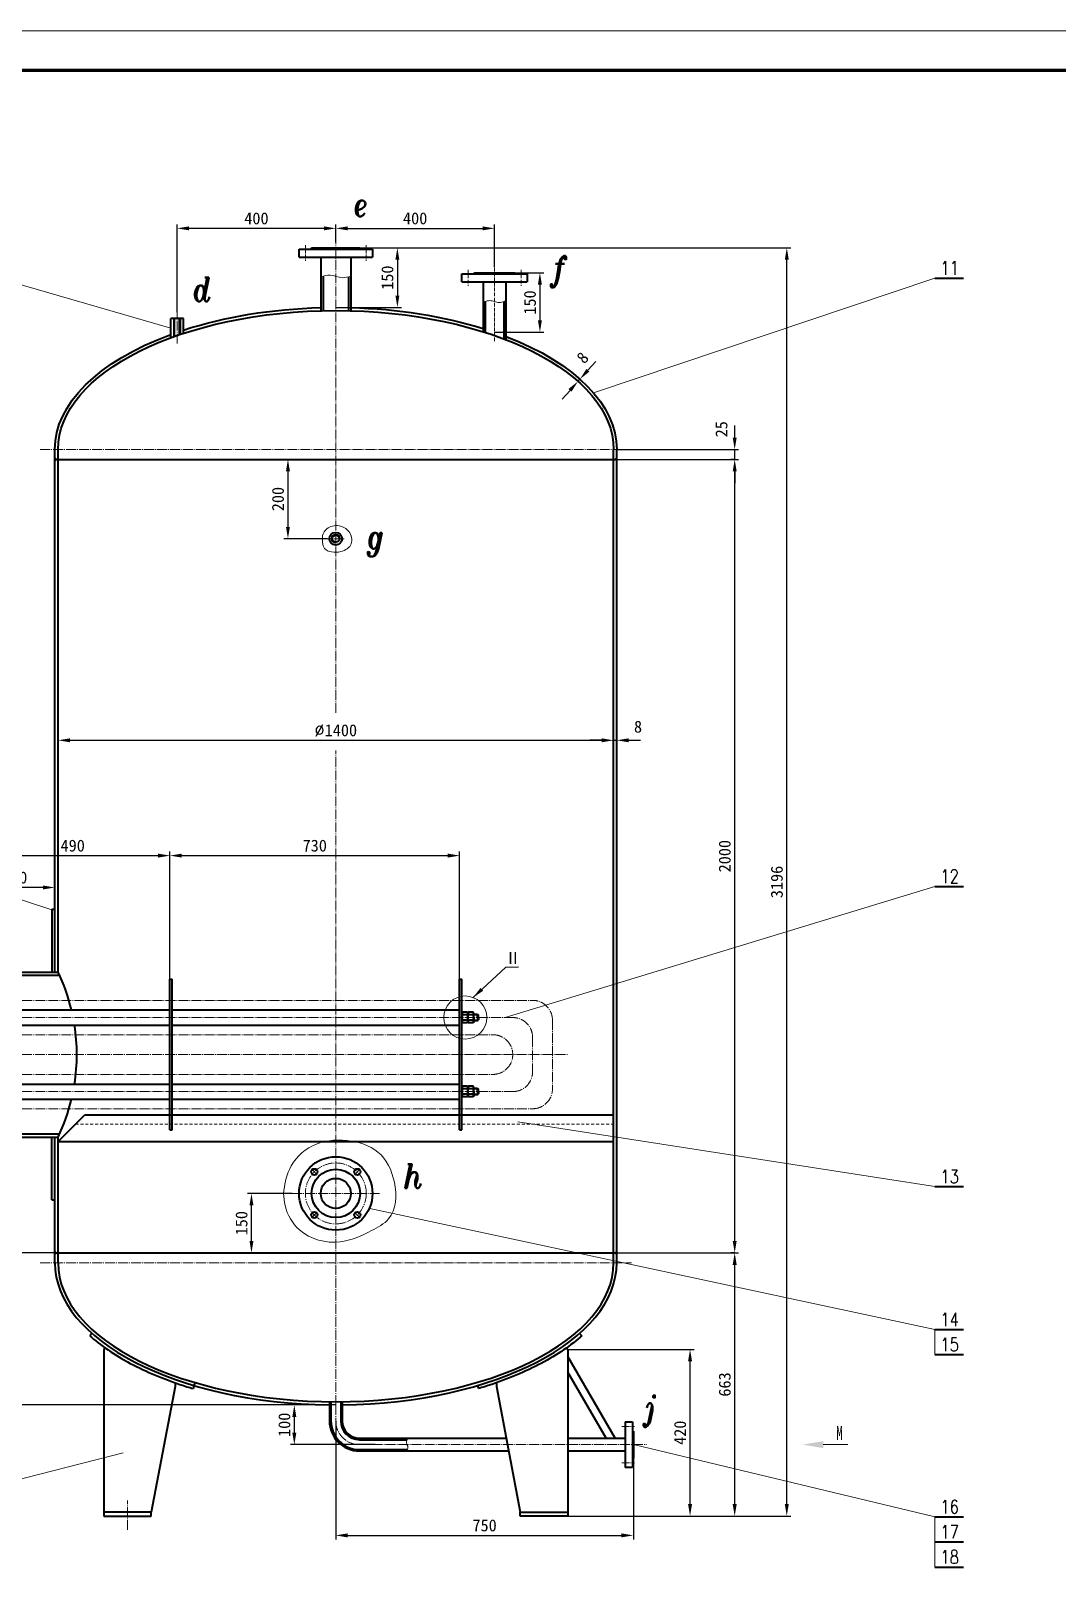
# Model space of a CAD drawing. Extents: x 0 to 19525, y -1551 to 5940.
# Drawn here: x 12636 to 15222, y 2058 to 5940 of the extents above; entities that cross this region are included whole.
import ezdxf
from ezdxf.enums import TextEntityAlignment as Align

# ---------------------------------------------------------------- set-up
doc = ezdxf.new("R2010")
doc.units = 0
doc.header["$LTSCALE"] = 10
doc.header["$PDMODE"] = 1
for name, pattern in [('XX-L', [1.25, 0.75, -0.5]), ('ZXX-L', [3.28, 2.5, -0.3, 0.18, -0.3]), ('ZXX-S', [1.27, 0.75, -0.2, 0.12, -0.2])]:
    doc.linetypes.add(name, pattern=pattern)
doc.layers.get('Defpoints').update_dxf_attribs({"linetype": 'CONTINUOUS'})
for name, color, linetype, lineweight in [('A 粗实线', 1, 'CONTINUOUS', 40), ('B 细实线', 7, 'CONTINUOUS', 18), ('C 文 字', 2, 'CONTINUOUS', 20), ('D 短中心线', 3, 'ZXX-S', 18), ('E 长中心线', 3, 'ZXX-L', 18), ('G 长虚线', 6, 'XX-L', 20), ('J 标注尺寸', 2, 'CONTINUOUS', 18)]:
    doc.layers.add(name, color=color, linetype=linetype, lineweight=lineweight)
doc.styles.add('ITALICT', font='ITALICT.shx', dxfattribs={"width": 0.7})
doc.styles.add('ROMANC', font='romanc', dxfattribs={"width": 0.7, "height": 6})
doc.styles.get("Standard").update_dxf_attribs({"font": 'SIMFANG.TTF'})
doc.styles.add('标题中文', font='SIMFANG.TTF', dxfattribs={"width": 0.7})
doc.dimstyles.new('通用标注4.0', dxfattribs={"dimscale": 10, "dimtxt": 3, "dimasz": 3, "dimexe": 1, "dimexo": 0, "dimgap": 1, "dimtad": 1, "dimdec": 0, "dimzin": 0, "dimdsep": 46, "dimtxsty": 'Standard', "dimcen": 0, "dimadec": 0, "dimazin": 0, "dimtfac": 0.375, "dimtdec": 0, "dimtmove": 2, "dimatfit": 3, "dimfxl": 0, "dimtzin": 0, "dimarcsym": 0})

# ---------------------------------------------------------------- blocks, each defined once
blk = doc.blocks.new('*D32')
at = {"layer": 'C 文 字', "color": 0, "lineweight": -2}
for p, q in [((12704.4, 4144.9), (12704.4, 4161.9)), ((14104.4, 4144.9), (14104.4, 4161.9)), ((12734.4, 4151.9), (14074.4, 4151.9))]:
    blk.add_line(p, q, dxfattribs=at)
at = {"layer": 'C 文 字', "color": 0}
for points in [[(12734.4, 4156.9), (12734.4, 4146.9), (12704.4, 4151.9)], [(14074.4, 4156.9), (14074.4, 4146.9), (14104.4, 4151.9)]]:
    blk.add_solid(points, dxfattribs=at)
at = {"layer": 'Defpoints', "color": 0}
for p in [(12704.4, 4144.9), (14104.4, 4151.9), (14104.4, 4144.9)]:
    blk.add_point(p, dxfattribs=at)
at = {"layer": 'C 文 字', "color": 0, "insert": (13404.4, 4176.9), "char_height": 30, "attachment_point": 5}
blk.add_mtext('{\\Ftxt.shx;%%c}1400', dxfattribs=at)
blk = doc.blocks.new('*D33')
at = {"layer": 'C 文 字', "color": 0, "lineweight": -2}
for p, q in [((14104.4, 4151.9), (14104.4, 4161.9)), ((14112.4, 4151.9), (14112.4, 4161.9)), ((14074.4, 4151.9), (14044.4, 4151.9)), ((14104.4, 4151.9), (14112.4, 4151.9)), ((14142.4, 4151.9), (14172.4, 4151.9))]:
    blk.add_line(p, q, dxfattribs=at)
at = {"layer": 'C 文 字', "color": 0}
for points in [[(14074.4, 4156.9), (14074.4, 4146.9), (14104.4, 4151.9)], [(14142.4, 4156.9), (14142.4, 4146.9), (14112.4, 4151.9)]]:
    blk.add_solid(points, dxfattribs=at)
at = {"layer": 'Defpoints', "color": 0}
for p in [(14104.4, 4151.9), (14112.4, 4151.9), (14112.4, 4151.9)]:
    blk.add_point(p, dxfattribs=at)
at = {"layer": 'C 文 字', "color": 0, "insert": (14166.1, 4186), "char_height": 30, "attachment_point": 5}
blk.add_mtext('8', dxfattribs=at)
blk = doc.blocks.new('*D34')
at = {"layer": 'C 文 字', "color": 0, "lineweight": -2}
for p, q in [((13465.4, 5392.9), (13569.6, 5392.9)), ((13559.6, 5362.9), (13559.6, 5272.9)), ((13404.4, 5242.9), (13569.6, 5242.9))]:
    blk.add_line(p, q, dxfattribs=at)
at = {"layer": 'C 文 字', "color": 0}
for points in [[(13554.6, 5362.9), (13564.6, 5362.9), (13559.6, 5392.9)], [(13554.6, 5272.9), (13564.6, 5272.9), (13559.6, 5242.9)]]:
    blk.add_solid(points, dxfattribs=at)
at = {"layer": 'Defpoints', "color": 0}
for p in [(13465.4, 5392.9), (13404.4, 5242.9), (13559.6, 5242.9)]:
    blk.add_point(p, dxfattribs=at)
at = {"layer": 'C 文 字', "color": 0, "insert": (13534.6, 5317.9), "char_height": 30, "attachment_point": 5, "rotation": 90}
blk.add_mtext('150', dxfattribs=at)
blk = doc.blocks.new('*D35')
at = {"layer": 'C 文 字', "color": 0, "lineweight": -2}
for p, q in [((13855.4, 5330.3), (13928.8, 5330.3)), ((13918.8, 5300.3), (13918.8, 5210.3)), ((13804.4, 5180.3), (13928.8, 5180.3))]:
    blk.add_line(p, q, dxfattribs=at)
at = {"layer": 'C 文 字', "color": 0}
for points in [[(13913.8, 5300.3), (13923.8, 5300.3), (13918.8, 5330.3)], [(13913.8, 5210.3), (13923.8, 5210.3), (13918.8, 5180.3)]]:
    blk.add_solid(points, dxfattribs=at)
at = {"layer": 'Defpoints', "color": 0}
for p in [(13855.4, 5330.3), (13804.4, 5180.3), (13918.8, 5180.3)]:
    blk.add_point(p, dxfattribs=at)
at = {"layer": 'C 文 字', "color": 0, "insert": (13893.8, 5255.3), "char_height": 30, "attachment_point": 5, "rotation": 90}
blk.add_mtext('150', dxfattribs=at)
blk = doc.blocks.new('*D36')
at = {"layer": 'C 文 字', "color": 0, "lineweight": -2}
for p, q in [((14039.6, 5084.5), (14059.5, 5106.9)), ((14014.7, 5056.4), (14007.2, 5063)), ((14019.7, 5062), (14012.2, 5068.7)), ((14014.7, 5056.4), (14019.7, 5062)), ((13994.8, 5033.9), (13974.8, 5011.5))]:
    blk.add_line(p, q, dxfattribs=at)
at = {"layer": 'C 文 字', "color": 0}
for points in [[(14035.9, 5087.8), (14043.4, 5081.1), (14019.7, 5062)], [(13991, 5037.3), (13998.5, 5030.6), (14014.7, 5056.4)]]:
    blk.add_solid(points, dxfattribs=at)
at = {"layer": 'Defpoints', "color": 0}
for p in [(14014.7, 5056.4), (14019.7, 5062), (14019.7, 5062)]:
    blk.add_point(p, dxfattribs=at)
at = {"layer": 'C 文 字', "color": 0, "insert": (14026.4, 5116.1), "char_height": 30, "attachment_point": 5, "rotation": 48.386}
blk.add_mtext('8', dxfattribs=at)
blk = doc.blocks.new('*D37')
at = {"layer": 'C 文 字', "color": 0, "lineweight": -2}
for p, q in [((13297.3, 4859.9), (13273.8, 4859.9)), ((13283.8, 4829.9), (13283.8, 4689.9)), ((13383.2, 4659.9), (13273.8, 4659.9))]:
    blk.add_line(p, q, dxfattribs=at)
at = {"layer": 'C 文 字', "color": 0}
for points in [[(13278.8, 4829.9), (13288.8, 4829.9), (13283.8, 4859.9)], [(13278.8, 4689.9), (13288.8, 4689.9), (13283.8, 4659.9)]]:
    blk.add_solid(points, dxfattribs=at)
at = {"layer": 'Defpoints', "color": 0}
for p in [(13297.3, 4859.9), (13283.8, 4659.9), (13383.2, 4659.9)]:
    blk.add_point(p, dxfattribs=at)
at = {"layer": 'C 文 字', "color": 0, "insert": (13258.8, 4759.9), "char_height": 30, "attachment_point": 5, "rotation": 90}
blk.add_mtext('200', dxfattribs=at)
blk = doc.blocks.new('*D38')
at = {"layer": 'C 文 字', "color": 0, "lineweight": -2}
for p, q in [((13294.4, 3009.9), (13181.9, 3009.9)), ((13191.9, 2889.9), (13191.9, 2979.9)), ((13163.6, 2859.9), (13201.9, 2859.9))]:
    blk.add_line(p, q, dxfattribs=at)
at = {"layer": 'C 文 字', "color": 0}
for points in [[(13186.9, 2979.9), (13196.9, 2979.9), (13191.9, 3009.9)], [(13186.9, 2889.9), (13196.9, 2889.9), (13191.9, 2859.9)]]:
    blk.add_solid(points, dxfattribs=at)
at = {"layer": 'Defpoints', "color": 0}
for p in [(13191.9, 3009.9), (13294.4, 3009.9), (13163.6, 2859.9)]:
    blk.add_point(p, dxfattribs=at)
at = {"layer": 'C 文 字', "color": 0, "insert": (13166.9, 2934.9), "char_height": 30, "attachment_point": 5, "rotation": 90}
blk.add_mtext('150', dxfattribs=at)
blk = doc.blocks.new('*D39')
at = {"layer": 'C 文 字', "color": 0, "lineweight": -2}
for p, q in [((13404.4, 2436.8), (13404.4, 2138.1)), ((14154.4, 2342.8), (14154.4, 2138.1)), ((13434.4, 2148.1), (14124.4, 2148.1))]:
    blk.add_line(p, q, dxfattribs=at)
at = {"layer": 'C 文 字', "color": 0}
for points in [[(13434.4, 2153.1), (13434.4, 2143.1), (13404.4, 2148.1)], [(14124.4, 2153.1), (14124.4, 2143.1), (14154.4, 2148.1)]]:
    blk.add_solid(points, dxfattribs=at)
at = {"layer": 'Defpoints', "color": 0}
for p in [(13404.4, 2436.8), (14154.4, 2342.8), (14154.4, 2148.1)]:
    blk.add_point(p, dxfattribs=at)
at = {"layer": 'C 文 字', "color": 0, "insert": (13779.4, 2173.1), "char_height": 30, "attachment_point": 5}
blk.add_mtext('750', dxfattribs=at)
blk = doc.blocks.new('*D40')
at = {"layer": 'C 文 字', "color": 0, "lineweight": -2}
for p, q in [((12496.4, 3624.9), (12496.4, 3791)), ((12666.4, 3781), (12526.4, 3781)), ((12696.4, 3797.5), (12696.4, 3771))]:
    blk.add_line(p, q, dxfattribs=at)
at = {"layer": 'C 文 字', "color": 0}
for points in [[(12526.4, 3786), (12526.4, 3776), (12496.4, 3781)], [(12666.4, 3786), (12666.4, 3776), (12696.4, 3781)]]:
    blk.add_solid(points, dxfattribs=at)
at = {"layer": 'Defpoints', "color": 0}
for p in [(12496.4, 3781), (12696.4, 3797.5), (12496.4, 3624.9)]:
    blk.add_point(p, dxfattribs=at)
at = {"layer": 'C 文 字', "color": 0, "insert": (12596.4, 3806), "char_height": 30, "attachment_point": 5}
blk.add_mtext('200', dxfattribs=at)
blk = doc.blocks.new('*D47')
at = {"layer": 'C 文 字', "color": 0, "lineweight": -2}
for p, q in [((11969, 3359.9), (11959, 3359.9)), ((11969, 2889.9), (11969, 3329.9)), ((12755.1, 2859.9), (11959, 2859.9))]:
    blk.add_line(p, q, dxfattribs=at)
at = {"layer": 'C 文 字', "color": 0}
for points in [[(11964, 3329.9), (11974, 3329.9), (11969, 3359.9)], [(11964, 2889.9), (11974, 2889.9), (11969, 2859.9)]]:
    blk.add_solid(points, dxfattribs=at)
at = {"layer": 'Defpoints', "color": 0}
for p in [(11969, 3359.9), (11969, 3359.9), (12755.1, 2859.9)]:
    blk.add_point(p, dxfattribs=at)
at = {"layer": 'C 文 字', "color": 0, "insert": (11944, 3109.9), "char_height": 30, "attachment_point": 5, "rotation": 90}
blk.add_mtext('500', dxfattribs=at)
blk = doc.blocks.new('*D51')
at = {"layer": 'C 文 字', "color": 0, "lineweight": -2}
for p, q in [((13989.4, 2616.8), (14307.2, 2616.8)), ((14297.2, 2226.8), (14297.2, 2586.8)), ((13989.4, 2196.8), (14307.2, 2196.8))]:
    blk.add_line(p, q, dxfattribs=at)
at = {"layer": 'C 文 字', "color": 0}
for points in [[(14292.2, 2586.8), (14302.2, 2586.8), (14297.2, 2616.8)], [(14292.2, 2226.8), (14302.2, 2226.8), (14297.2, 2196.8)]]:
    blk.add_solid(points, dxfattribs=at)
at = {"layer": 'Defpoints', "color": 0}
for p in [(13989.4, 2616.8), (14297.2, 2616.8), (13989.4, 2196.8)]:
    blk.add_point(p, dxfattribs=at)
at = {"layer": 'C 文 字', "color": 0, "insert": (14272.2, 2406.8), "char_height": 30, "attachment_point": 5, "rotation": 90}
blk.add_mtext('420', dxfattribs=at)
blk = doc.blocks.new('*D52')
at = {"layer": 'C 文 字', "color": 0, "lineweight": -2}
for p, q in [((14091.5, 2859.9), (14419.7, 2859.9)), ((14409.7, 2226.8), (14409.7, 2829.9)), ((14297.2, 2196.8), (14419.7, 2196.8))]:
    blk.add_line(p, q, dxfattribs=at)
at = {"layer": 'C 文 字', "color": 0}
for points in [[(14404.7, 2829.9), (14414.7, 2829.9), (14409.7, 2859.9)], [(14404.7, 2226.8), (14414.7, 2226.8), (14409.7, 2196.8)]]:
    blk.add_solid(points, dxfattribs=at)
at = {"layer": 'Defpoints', "color": 0}
for p in [(14091.5, 2859.9), (14409.7, 2859.9), (14297.2, 2196.8)]:
    blk.add_point(p, dxfattribs=at)
at = {"layer": 'C 文 字', "color": 0, "insert": (14384.7, 2528.4), "char_height": 30, "attachment_point": 5, "rotation": 90}
blk.add_mtext('663', dxfattribs=at)
blk = doc.blocks.new('*D53')
at = {"layer": 'C 文 字', "color": 0, "lineweight": -2}
for p, q in [((14090, 4859.9), (14419.7, 4859.9)), ((14409.7, 2889.9), (14409.7, 4829.9)), ((14409.7, 2859.9), (14399.7, 2859.9))]:
    blk.add_line(p, q, dxfattribs=at)
at = {"layer": 'C 文 字', "color": 0}
for points in [[(14404.7, 4829.9), (14414.7, 4829.9), (14409.7, 4859.9)], [(14404.7, 2889.9), (14414.7, 2889.9), (14409.7, 2859.9)]]:
    blk.add_solid(points, dxfattribs=at)
at = {"layer": 'Defpoints', "color": 0}
for p in [(14090, 4859.9), (14409.7, 4859.9), (14409.7, 2859.9)]:
    blk.add_point(p, dxfattribs=at)
at = {"layer": 'C 文 字', "color": 0, "insert": (14384.7, 3859.9), "char_height": 30, "attachment_point": 5, "rotation": 90}
blk.add_mtext('2000', dxfattribs=at)
blk = doc.blocks.new('*D54')
at = {"layer": 'C 文 字', "color": 0, "lineweight": -2}
for p, q in [((13465.4, 5392.9), (14551, 5392.9)), ((14541, 2226.8), (14541, 5362.9)), ((14419.7, 2196.8), (14551, 2196.8))]:
    blk.add_line(p, q, dxfattribs=at)
at = {"layer": 'C 文 字', "color": 0}
for points in [[(14536, 5362.9), (14546, 5362.9), (14541, 5392.9)], [(14536, 2226.8), (14546, 2226.8), (14541, 2196.8)]]:
    blk.add_solid(points, dxfattribs=at)
at = {"layer": 'Defpoints', "color": 0}
for p in [(13465.4, 5392.9), (14541, 5392.9), (14419.7, 2196.8)]:
    blk.add_point(p, dxfattribs=at)
at = {"layer": 'C 文 字', "color": 0, "insert": (14516, 3794.9), "char_height": 30, "attachment_point": 5, "rotation": 90}
blk.add_mtext('3196', dxfattribs=at)
blk = doc.blocks.new('*D55')
at = {"layer": 'C 文 字', "color": 0, "lineweight": -2}
for p, q in [((13404.4, 2476.8), (13289.9, 2476.8)), ((13299.9, 2446.8), (13299.9, 2406.8)), ((13503.5, 2376.8), (13289.9, 2376.8))]:
    blk.add_line(p, q, dxfattribs=at)
at = {"layer": 'C 文 字', "color": 0}
for points in [[(13294.9, 2446.8), (13304.9, 2446.8), (13299.9, 2476.8)], [(13294.9, 2406.8), (13304.9, 2406.8), (13299.9, 2376.8)]]:
    blk.add_solid(points, dxfattribs=at)
at = {"layer": 'Defpoints', "color": 0}
for p in [(13404.4, 2476.8), (13299.9, 2376.8), (13503.5, 2376.8)]:
    blk.add_point(p, dxfattribs=at)
at = {"layer": 'C 文 字', "color": 0, "insert": (13274.9, 2426.8), "char_height": 30, "attachment_point": 5, "rotation": 90}
blk.add_mtext('100', dxfattribs=at)
blk = doc.blocks.new('*D56')
at = {"layer": 'C 文 字', "color": 0, "lineweight": -2}
for p, q in [((12496.4, 3781), (12496.4, 3871.3)), ((12526.4, 3861.3), (12956.4, 3861.3)), ((12986.4, 3549.9), (12986.4, 3871.3))]:
    blk.add_line(p, q, dxfattribs=at)
at = {"layer": 'C 文 字', "color": 0}
for points in [[(12526.4, 3866.3), (12526.4, 3856.3), (12496.4, 3861.3)], [(12956.4, 3866.3), (12956.4, 3856.3), (12986.4, 3861.3)]]:
    blk.add_solid(points, dxfattribs=at)
at = {"layer": 'Defpoints', "color": 0}
for p in [(12986.4, 3861.3), (12496.4, 3781), (12986.4, 3549.9)]:
    blk.add_point(p, dxfattribs=at)
at = {"layer": 'C 文 字', "color": 0, "insert": (12741.4, 3886.3), "char_height": 30, "attachment_point": 5}
blk.add_mtext('490', dxfattribs=at)
blk = doc.blocks.new('*D57')
at = {"layer": 'C 文 字', "color": 0, "lineweight": -2}
for p, q in [((12986.4, 3861.3), (12986.4, 3871.3)), ((13016.4, 3861.3), (13686.4, 3861.3)), ((13716.4, 3549.9), (13716.4, 3871.3))]:
    blk.add_line(p, q, dxfattribs=at)
at = {"layer": 'C 文 字', "color": 0}
for points in [[(13016.4, 3866.3), (13016.4, 3856.3), (12986.4, 3861.3)], [(13686.4, 3866.3), (13686.4, 3856.3), (13716.4, 3861.3)]]:
    blk.add_solid(points, dxfattribs=at)
at = {"layer": 'Defpoints', "color": 0}
for p in [(12986.4, 3861.3), (13716.4, 3861.3), (13716.4, 3549.9)]:
    blk.add_point(p, dxfattribs=at)
at = {"layer": 'C 文 字', "color": 0, "insert": (13351.4, 3886.3), "char_height": 30, "attachment_point": 5}
blk.add_mtext('730', dxfattribs=at)
blk = doc.blocks.new('*D58')
at = {"layer": 'C 文 字', "color": 0, "lineweight": -2}
for p, q in [((11970, 2859.9), (11960, 2859.9)), ((11970, 2829.9), (11970, 2506.8)), ((13404.4, 2476.8), (11960, 2476.8))]:
    blk.add_line(p, q, dxfattribs=at)
at = {"layer": 'C 文 字', "color": 0}
for points in [[(11965, 2829.9), (11975, 2829.9), (11970, 2859.9)], [(11965, 2506.8), (11975, 2506.8), (11970, 2476.8)]]:
    blk.add_solid(points, dxfattribs=at)
at = {"layer": 'Defpoints', "color": 0}
for p in [(11970, 2859.9), (11970, 2476.8), (13404.4, 2476.8)]:
    blk.add_point(p, dxfattribs=at)
at = {"layer": 'C 文 字', "color": 0, "insert": (11945, 2668.4), "char_height": 30, "attachment_point": 5, "rotation": 90}
blk.add_mtext('383', dxfattribs=at)
blk = doc.blocks.new('*D59')
at = {"layer": 'C 文 字', "color": 0, "lineweight": -2}
for p, q in [((14409.7, 4914.9), (14409.7, 4944.9)), ((14112.4, 4884.9), (14419.7, 4884.9)), ((14409.7, 4859.9), (14399.7, 4859.9)), ((14409.7, 4859.9), (14409.7, 4884.9)), ((14409.7, 4829.9), (14409.7, 4799.9))]:
    blk.add_line(p, q, dxfattribs=at)
at = {"layer": 'C 文 字', "color": 0}
for points in [[(14404.7, 4914.9), (14414.7, 4914.9), (14409.7, 4884.9)], [(14404.7, 4829.9), (14414.7, 4829.9), (14409.7, 4859.9)]]:
    blk.add_solid(points, dxfattribs=at)
at = {"layer": 'Defpoints', "color": 0}
for p in [(14112.4, 4884.9), (14409.7, 4884.9), (14409.7, 4859.9)]:
    blk.add_point(p, dxfattribs=at)
at = {"layer": 'C 文 字', "color": 0, "insert": (14376.5, 4935.8), "char_height": 30, "attachment_point": 5, "rotation": 90}
blk.add_mtext('25', dxfattribs=at)
blk = doc.blocks.new('*D61')
at = {"layer": 'C 文 字', "color": 0, "lineweight": -2}
for p, q in [((13676.8, 742.9), (13874.9, 399.7)), ((13404.4, 435.6), (13404.4, 273.7))]:
    blk.add_line(p, q, dxfattribs=at)
blk.add_arc((13404.4, 1214.7), 931, 271.8464, 298.1536, dxfattribs=at)
at = {"layer": 'C 文 字', "color": 0}
for points in [[(13841.3, 398.2), (13846.1, 389.4), (13869.9, 408.4)], [(13434.5, 279.2), (13434.3, 289.2), (13404.4, 283.7)]]:
    blk.add_solid(points, dxfattribs=at)
at = {"layer": 'Defpoints', "color": 0}
for p in [(13404.4, 2124.2), (13653.9, 782.5), (13676.8, 742.9), (13404.4, 435.6), (13566.1, 297.8)]:
    blk.add_point(p, dxfattribs=at)
at = {"layer": 'C 文 字', "color": 0, "insert": (13638.9, 339.5), "char_height": 30, "attachment_point": 5, "rotation": 15}
blk.add_mtext('30°', dxfattribs=at)
blk = doc.blocks.new('*D92')
at = {"layer": 'C 文 字', "color": 0, "lineweight": -2}
for p, q in [((13004.4, 5230.5), (13004.4, 5452.1)), ((13374.4, 5442.1), (13034.4, 5442.1)), ((13404.4, 5442.1), (13404.4, 5452.1))]:
    blk.add_line(p, q, dxfattribs=at)
at = {"layer": 'C 文 字', "color": 0}
for points in [[(13034.4, 5447.1), (13034.4, 5437.1), (13004.4, 5442.1)], [(13374.4, 5447.1), (13374.4, 5437.1), (13404.4, 5442.1)]]:
    blk.add_solid(points, dxfattribs=at)
at = {"layer": 'Defpoints', "color": 0}
for p in [(13004.4, 5442.1), (13404.4, 5442.1), (13004.4, 5230.5)]:
    blk.add_point(p, dxfattribs=at)
at = {"layer": 'C 文 字', "color": 0, "insert": (13204.4, 5467.1), "char_height": 30, "attachment_point": 5}
blk.add_mtext('400', dxfattribs=at)
blk = doc.blocks.new('*D93')
at = {"layer": 'C 文 字', "color": 0, "lineweight": -2}
for p, q in [((13404.4, 5407.7), (13404.4, 5452.1)), ((13434.4, 5442.1), (13774.4, 5442.1)), ((13804.4, 5344.6), (13804.4, 5452.1))]:
    blk.add_line(p, q, dxfattribs=at)
at = {"layer": 'C 文 字', "color": 0}
for points in [[(13434.4, 5447.1), (13434.4, 5437.1), (13404.4, 5442.1)], [(13774.4, 5447.1), (13774.4, 5437.1), (13804.4, 5442.1)]]:
    blk.add_solid(points, dxfattribs=at)
at = {"layer": 'Defpoints', "color": 0}
for p in [(13804.4, 5442.1), (13404.4, 5407.7), (13804.4, 5344.6)]:
    blk.add_point(p, dxfattribs=at)
at = {"layer": 'C 文 字', "color": 0, "insert": (13604.4, 5467.1), "char_height": 30, "attachment_point": 5}
blk.add_mtext('400', dxfattribs=at)

msp = doc.modelspace()

# ---------------------------------------------------------------- linework, layer by layer
at = {"layer": 'A 粗实线'}
for p, q in [((13311.91, 5389.92), (13496.91, 5389.92)), ((13311.91, 5369.92), (13311.91, 5389.92)), ((13311.91, 5369.92), (13496.91, 5369.92)), ((13343.41, 5392.92), (13465.41, 5392.92)), ((13343.41, 5389.92), (13343.41, 5392.92)), ((13366.41, 5369.92), (13366.41, 5234.92)), ((13442.41, 5369.92), (13442.41, 5234.92)), ((13465.41, 5389.92), (13465.41, 5392.92)), ((13465.41, 5392.92), (13465.41, 5392.92)), ((13496.91, 5389.92), (13496.91, 5369.92)), ((13372.41, 5321.55), (13372.41, 5234.92)), ((13436.41, 5320.2), (13436.41, 5234.92)), ((13721.91, 5327.31), (13886.91, 5327.31)), ((13721.91, 5307.31), (13721.91, 5327.31)), ((13753.41, 5330.31), (13855.41, 5330.31)), ((13753.41, 5327.31), (13753.41, 5330.31)), ((13775.91, 5330.31), (13832.91, 5330.31)), ((13855.41, 5327.31), (13855.41, 5330.31)), ((13855.41, 5330.31), (13855.41, 5330.31)), ((13886.91, 5327.31), (13886.91, 5307.31)), ((13721.91, 5307.31), (13886.91, 5307.31)), ((13775.91, 5307.31), (13775.91, 5181.56)), ((13832.91, 5307.31), (13832.91, 5161.68)), ((14914.49, 5316.91), (14986.7, 5316.91)), ((13780.91, 5257.56), (13780.91, 5179.98)), ((13827.91, 5257.81), (13827.91, 5163.6)), ((13020.41, 5215.31), (12988.41, 5215.31)), ((12988.41, 5166.41), (12988.41, 5215.31)), ((12998.26, 5169.98), (12998.26, 5215.31)), ((13010.56, 5174.27), (13010.56, 5215.31)), ((13020.41, 5177.56), (13020.41, 5215.31)), ((12696.41, 3567.92), (12696.41, 4884.92)), ((12696.41, 4859.92), (14112.41, 4859.92)), ((12704.41, 3567.92), (12704.41, 4884.92)), ((14104.41, 2834.92), (14104.41, 4884.92)), ((14112.41, 2834.92), (14112.41, 4884.92)), ((14914.49, 3783.74), (14986.7, 3783.74)), ((12688.41, 3726.42), (12688.41, 3567.92)), ((12688.41, 3726.42), (12696.41, 3726.42)), ((12490.41, 3559.92), (12708.17, 3559.92)), ((12522.41, 3567.92), (12704.41, 3567.92)), ((12986.41, 3169.92), (12986.41, 3549.92)), ((12986.41, 3549.92), (12992.41, 3549.92)), ((12992.41, 3169.92), (12992.41, 3549.92)), ((13716.41, 3169.92), (13716.41, 3549.92)), ((13716.41, 3549.92), (13722.41, 3549.92)), ((13722.41, 3169.92), (13722.41, 3549.92)), ((12491.41, 3472.22), (12986.41, 3472.22)), ((12992.41, 3472.22), (13716.41, 3472.22)), ((13722.41, 3464.91), (13723.45, 3466.72)), ((13722.41, 3453.22), (13722.41, 3464.91)), ((13736.16, 3466.72), (13723.45, 3466.72)), ((13736.16, 3459.97), (13723.45, 3459.97)), ((13737.21, 3464.91), (13736.16, 3466.72)), ((13737.21, 3464.91), (13738.25, 3466.72)), ((13737.21, 3453.22), (13737.21, 3464.91)), ((13737.21, 3453.22), (13737.21, 3464.91)), ((13750.96, 3466.72), (13738.25, 3466.72)), ((13750.96, 3459.97), (13738.25, 3459.97)), ((13752.01, 3464.91), (13750.96, 3466.72)), ((13752.01, 3453.22), (13752.01, 3464.91)), ((13761.91, 3461.22), (13752.01, 3461.22)), ((13761.91, 3453.22), (13761.91, 3461.22)), ((13761.91, 3461.22), (13763.91, 3459.22)), ((13763.91, 3453.22), (13763.91, 3459.22)), ((12491.41, 3434.22), (12986.41, 3434.22)), ((12992.41, 3434.22), (13716.41, 3434.22)), ((13722.41, 3453.22), (13722.41, 3441.53)), ((13722.41, 3441.53), (13723.45, 3439.72)), ((13736.16, 3446.47), (13723.45, 3446.47)), ((13736.16, 3439.72), (13723.45, 3439.72)), ((13737.21, 3441.53), (13736.16, 3439.72)), ((13737.21, 3453.22), (13737.21, 3441.53)), ((13737.21, 3453.22), (13737.21, 3441.53)), ((13737.21, 3441.53), (13738.25, 3439.72)), ((13750.96, 3446.47), (13738.25, 3446.47)), ((13750.96, 3439.72), (13738.25, 3439.72)), ((13752.01, 3441.53), (13750.96, 3439.72)), ((13752.01, 3453.22), (13752.01, 3441.53)), ((13761.91, 3445.22), (13752.01, 3445.22)), ((13761.91, 3453.22), (13761.91, 3445.22)), ((13761.91, 3445.22), (13763.91, 3447.22)), ((13763.91, 3453.22), (13763.91, 3447.22)), ((12491.41, 3285.62), (12986.41, 3285.62)), ((12992.41, 3285.62), (13716.41, 3285.62)), ((13722.41, 3278.31), (13723.45, 3280.12)), ((13722.41, 3266.62), (13722.41, 3278.31)), ((13722.41, 3266.62), (13722.41, 3254.93)), ((13736.16, 3280.12), (13723.45, 3280.12)), ((13736.16, 3273.37), (13723.45, 3273.37)), ((13737.21, 3278.31), (13736.16, 3280.12)), ((13737.21, 3278.31), (13738.25, 3280.12)), ((13737.21, 3266.62), (13737.21, 3278.31)), ((13737.21, 3266.62), (13737.21, 3278.31)), ((13737.21, 3266.62), (13737.21, 3254.93)), ((13737.21, 3266.62), (13737.21, 3254.93)), ((13750.96, 3280.12), (13738.25, 3280.12)), ((13750.96, 3273.37), (13738.25, 3273.37)), ((13752.01, 3278.31), (13750.96, 3280.12)), ((13752.01, 3266.62), (13752.01, 3278.31)), ((13761.91, 3274.62), (13752.01, 3274.62)), ((13752.01, 3266.62), (13752.01, 3254.93)), ((13761.91, 3274.62), (13763.91, 3272.62)), ((13761.91, 3266.62), (13761.91, 3274.62)), ((13761.91, 3266.62), (13761.91, 3258.62)), ((13763.91, 3266.62), (13763.91, 3272.62)), ((13763.91, 3266.62), (13763.91, 3260.62)), ((12491.41, 3247.62), (12986.41, 3247.62)), ((12992.41, 3247.62), (13716.41, 3247.62)), ((13722.41, 3254.93), (13723.45, 3253.12)), ((13736.16, 3259.87), (13723.45, 3259.87)), ((13736.16, 3253.12), (13723.45, 3253.12)), ((13737.21, 3254.93), (13736.16, 3253.12)), ((13737.21, 3254.93), (13738.25, 3253.12)), ((13750.96, 3259.87), (13738.25, 3259.87)), ((13750.96, 3253.12), (13738.25, 3253.12)), ((13752.01, 3254.93), (13750.96, 3253.12)), ((13761.91, 3258.62), (13752.01, 3258.62)), ((13761.91, 3258.62), (13763.91, 3260.62)), ((12704.41, 3140.58), (12772.02, 3208.2)), ((12772.02, 3208.2), (14104.41, 3208.2)), ((12490.41, 3159.92), (12708.17, 3159.92)), ((12522.41, 3151.92), (12704.41, 3151.92)), ((12688.41, 2993.42), (12688.41, 3151.92)), ((12696.41, 2834.92), (12696.41, 3151.92)), ((12704.41, 2834.92), (12704.41, 3151.92)), ((12986.41, 3169.92), (12992.41, 3169.92)), ((13716.41, 3169.92), (13722.41, 3169.92)), ((12704.41, 3140.58), (14104.41, 3140.58)), ((12688.41, 2993.42), (12696.41, 2993.42)), ((14914.49, 3027.03), (14986.7, 3027.03)), ((12696.41, 2859.92), (14112.41, 2859.92)), ((12789.99, 2657.04), (12784.7, 2651.04)), ((14018.82, 2657.04), (14024.12, 2651.04)), ((14914.49, 2666.82), (14986.7, 2666.82)), ((12823.21, 2620.63), (12819.41, 2616.83)), ((12819.41, 2616.83), (12819.41, 2196.83)), ((13985.61, 2620.63), (13989.41, 2616.83)), ((13989.41, 2616.83), (13989.41, 2196.83)), ((14914.49, 2603.61), (14986.7, 2603.61)), ((14108.41, 2392.82), (13989.41, 2598.94)), ((12999.41, 2533.1), (12999.41, 2523.1)), ((13049.41, 2533.1), (13044.99, 2518.14)), ((13761.56, 2525.81), (13763.83, 2518.14)), ((13809.41, 2533.1), (13809.41, 2523.1)), ((14085.71, 2392.82), (13989.41, 2559.61)), ((12999.41, 2523.1), (12939.41, 2206.83)), ((13388.41, 2485.01), (13388.41, 2436.82)), ((13391.91, 2484.98), (13391.91, 2436.82)), ((13416.91, 2484.98), (13416.91, 2436.82)), ((13420.41, 2485.01), (13420.41, 2436.82)), ((13809.41, 2523.1), (13869.41, 2206.83)), ((13381.91, 2476.92), (13381.91, 2476.82)), ((13385.91, 2476.92), (13385.91, 2476.82)), ((13422.91, 2476.92), (13422.91, 2476.82)), ((13426.91, 2476.92), (13426.91, 2476.82)), ((14133.41, 2434.32), (14152.41, 2434.32)), ((14133.41, 2434.32), (14133.41, 2319.32)), ((14152.41, 2434.32), (14152.41, 2319.32)), ((14154.41, 2410.82), (14152.41, 2410.82)), ((14154.41, 2410.82), (14154.41, 2342.82)), ((13464.41, 2392.82), (13833.31, 2392.82)), ((13464.41, 2389.32), (13584.46, 2389.32)), ((13989.41, 2392.82), (14133.41, 2392.82)), ((13464.41, 2364.32), (13584.5, 2364.32)), ((13464.41, 2360.82), (13839.37, 2360.82)), ((13989.41, 2360.82), (14133.41, 2360.82)), ((14154.41, 2342.82), (14152.41, 2342.82)), ((14152.41, 2319.32), (14133.41, 2319.32)), ((12939.41, 2206.83), (12819.41, 2206.83)), ((12819.41, 2196.83), (12939.41, 2196.83)), ((12939.41, 2196.83), (12939.41, 2206.83)), ((13869.41, 2206.83), (13989.41, 2206.83)), ((13869.41, 2196.83), (13869.41, 2206.83)), ((13989.41, 2196.83), (13869.41, 2196.83)), ((14914.49, 2194.8), (14986.7, 2194.8)), ((14914.49, 2131.6), (14986.7, 2131.6)), ((14914.49, 2068.4), (14986.7, 2068.4))]:
    msp.add_line(p, q, dxfattribs=at)
at = {"layer": 'A 粗实线', "color": 5, "lineweight": 120}
msp.add_lwpolyline([(11365.22, 100), (19425.22, 100), (19425.22, 5840), (11365.22, 5840)], close=True, dxfattribs=at)
at = {"layer": 'A 粗实线'}
for centre, radius in [((13404.41, 4659.92), 16), ((13404.41, 4659.92), 8.83), ((13404.41, 3009.92), 92.5), ((13350.14, 3064.19), 8), ((13404.41, 3009.92), 61.02), ((13458.73, 3064.24), 8), ((13404.41, 3009.92), 38), ((13350.19, 2955.6), 8), ((13458.78, 2955.65), 8)]:
    msp.add_circle(centre, radius, dxfattribs=at)
for centre, radius, start, end in [((12272.3, 3359.92), 479.56, 13.54293, 25.70435), ((13752.41, 3468.67), 30.23, 187.1415, 196.72342), ((13744.75, 3453.22), 22.34, 162.41205, 180), ((13707.21, 3468.67), 30.23, 343.27658, 352.8585), ((13714.87, 3453.22), 22.34, 0, 17.58795), ((13767.21, 3468.67), 30.23, 187.1415, 196.72342), ((13759.55, 3453.22), 22.34, 162.41205, 180), ((13722.01, 3468.67), 30.23, 343.27658, 352.8585), ((13729.67, 3453.22), 22.34, 0, 17.58795), ((12272.3, 3359.92), 479.56, 351.08697, 8.91303), ((13744.75, 3453.22), 22.34, 180, 197.58795), ((13752.41, 3437.77), 30.23, 163.27658, 172.8585), ((13714.87, 3453.22), 22.34, 342.41205, 0), ((13707.21, 3437.77), 30.23, 7.1415, 16.72342), ((13759.55, 3453.22), 22.34, 180, 197.58795), ((13767.21, 3437.77), 30.23, 163.27658, 172.8585), ((13729.67, 3453.22), 22.34, 342.41205, 0), ((13722.01, 3437.77), 30.23, 7.1415, 16.72342), ((13752.41, 3282.07), 30.23, 187.1415, 196.72342), ((13744.75, 3266.62), 22.34, 162.41205, 180), ((13744.75, 3266.62), 22.34, 180, 197.58795), ((13707.21, 3282.07), 30.23, 343.27658, 352.8585), ((13714.87, 3266.62), 22.34, 0, 17.58795), ((13714.87, 3266.62), 22.34, 342.41205, 0), ((13767.21, 3282.07), 30.23, 187.1415, 196.72342), ((13759.55, 3266.62), 22.34, 162.41205, 180), ((13759.55, 3266.62), 22.34, 180, 197.58795), ((13722.01, 3282.07), 30.23, 343.27658, 352.8585), ((13729.67, 3266.62), 22.34, 0, 17.58795), ((13729.67, 3266.62), 22.34, 342.41205, 0), ((12272.3, 3359.92), 479.56, 334.29565, 346.45707), ((13752.41, 3251.17), 30.23, 163.27658, 172.8585), ((13707.21, 3251.17), 30.23, 7.1415, 16.72342), ((13767.21, 3251.17), 30.23, 163.27658, 172.8585), ((13722.01, 3251.17), 30.23, 7.1415, 16.72342), ((13464.41, 2436.82), 76, 180, 270), ((13464.41, 2436.82), 72.5, 180, 270), ((13464.41, 2436.82), 47.5, 180, 270), ((13464.41, 2436.82), 44, 180, 270)]:
    msp.add_arc(centre, radius, start, end, dxfattribs=at)
at = {"layer": 'A 粗实线', "extrusion": (0, 0, -1)}
for major_axis, ratio, start_param, end_param in [((708, 0), 0.5056497, 4.13913, 4.6586909), ((708, 0), 0.5056497, 4.7660871, 5.2647722), ((700, 0), 0.5, 3.1415927, 6.2831853), ((708, 0), 0.5056497, 3.1415927, 4.0843357), ((708, 0), 0.5056497, 5.3624387, 6.2831853)]:
    msp.add_ellipse((13404.41, 4884.92), major_axis=major_axis, ratio=ratio, start_param=start_param, end_param=end_param, dxfattribs=at)
at = {"layer": 'A 粗实线'}
for major_axis, ratio, start_param, end_param in [((708, 0), 0.5056497, 3.1415927, 4.6897882), ((700, 0), 0.5, 3.1415927, 6.2831853), ((708, 0), 0.5056497, 4.7349898, 6.2831853)]:
    msp.add_ellipse((13404.41, 2834.92), major_axis=major_axis, ratio=ratio, start_param=start_param, end_param=end_param, dxfattribs=at)
for points in [[(12784.7, 2651.04), (12785.93, 2649.95), (12787.17, 2648.87), (12803.22, 2635.03), (12819.5, 2622.77), (12854.82, 2599.36), (12873.86, 2588.23), (12914.41, 2567.22), (12935.92, 2557.36), (12981.11, 2539.04), (13004.79, 2530.58), (13034.54, 2521.27), (13039.75, 2519.69), (13044.99, 2518.14)], [(14024.12, 2651.04), (14022.89, 2649.95), (14021.64, 2648.87), (14005.6, 2635.03), (13989.32, 2622.77), (13953.99, 2599.36), (13934.96, 2588.23), (13894.41, 2567.22), (13872.89, 2557.36), (13827.7, 2539.04), (13804.03, 2530.58), (13774.28, 2521.27), (13769.07, 2519.69), (13763.83, 2518.14)]]:
    msp.add_open_spline(points, degree=3, knots=[3.66159255, 3.66159255, 3.66159255, 3.66159255, 3.67190548, 3.67190548, 3.79345683, 3.79345683, 3.91500817, 3.91500817, 4.03655951, 4.03655951, 4.15811085, 4.15811085, 4.18363982, 4.18363982, 4.18363982, 4.18363982], dxfattribs=at)
for points in [[(12704.41, 4859.92), (12696.41, 4865.52), (12696.41, 4854.32)], [(14104.41, 4859.92), (14112.41, 4865.52), (14112.41, 4854.32)], [(12704.41, 2859.92), (12696.41, 2854.32), (12696.41, 2865.52)], [(14104.41, 2859.92), (14112.41, 2854.32), (14112.41, 2865.52)]]:
    msp.add_solid(points, dxfattribs=at)
at = {"layer": 'B 细实线'}
for p, q in [((12995.09, 5168.85), (12995.09, 5215.31)), ((13013.73, 5175.34), (13013.73, 5215.31)), ((13763.91, 3459.22), (13752.01, 3459.22)), ((13763.91, 3447.22), (13752.01, 3447.22)), ((13763.91, 3272.62), (13752.01, 3272.62)), ((13763.91, 3260.62), (13752.01, 3260.62)), ((14914.49, 2603.61), (14914.49, 2666.82)), ((14694.57, 2376.82), (14632.94, 2376.82)), ((14914.49, 2131.6), (14914.49, 2194.8)), ((14914.49, 2068.4), (14914.49, 2131.6))]:
    msp.add_line(p, q, dxfattribs=at)
msp.add_lwpolyline([(11115.22, 0), (19525.22, 0), (19525.22, 5940), (11115.22, 5940)], close=True, dxfattribs=at)
msp.add_lwpolyline([(13775.91, 5255.31, -0.051394), (13785.76, 5259.17, -0.0747555), (13793.01, 5260.06, -0.0891729), (13804.41, 5257.69, 0.0891729), (13815.81, 5255.31, 0.0747555), (13823.05, 5256.2, 0.051394), (13832.91, 5260.06)], format="xyb", dxfattribs=at)
msp.add_arc((13404.41, 4659.92), 11.45, 0, 270, dxfattribs=at)
for points in [[(13366.41, 5319.75), (13389.93, 5324.14), (13420.65, 5317.68), (13442.41, 5322.06)], [(13370.54, 4667.89), (13381.84, 4685.01), (13412.56, 4692.43), (13437.46, 4678.22), (13443.38, 4647.41), (13416.85, 4627.55), (13376.28, 4635.66), (13370.54, 4667.89)], [(13272.53, 3009.86), (13287.43, 3070.3), (13345.33, 3129.73), (13433.03, 3143.19), (13510.57, 3114.05), (13552.07, 3037.94), (13537.43, 2945.74), (13494.53, 2916.31), (13415.19, 2887.81), (13312.83, 2917.92), (13276.91, 2979.1), (13272.53, 3009.86)], [(13585.98, 2392.82), (13582.95, 2380.95), (13585.98, 2370.04), (13582.65, 2360.82)]]:
    msp.add_spline(points, degree=3, dxfattribs=at)
msp.add_solid([(14632.94, 2368.07), (14632.94, 2385.57), (14580.44, 2376.82)], dxfattribs=at)
at = {"layer": 'C 文 字'}
msp.add_circle((13730.65, 3453.22), 54.32, dxfattribs=at)
at = {"layer": 'D 短中心线'}
for p, q in [((13327.66, 5399.92), (13327.66, 5359.92)), ((13481.16, 5399.92), (13481.16, 5359.92)), ((13737.66, 5337.31), (13737.66, 5297.31)), ((13804.41, 5157.48), (13804.41, 5344.56)), ((13871.16, 5337.31), (13871.16, 5297.31)), ((14157.41, 2422.57), (14125.41, 2422.57)), ((14157.41, 2331.07), (14125.41, 2331.07))]:
    msp.add_line(p, q, dxfattribs=at)
at = {"layer": 'E 长中心线'}
for p, q in [((13404.41, 4221.37), (13404.41, 5442.13)), ((13004.41, 5151.56), (13004.41, 5230.49)), ((12659.16, 4884.92), (14149.65, 4884.92)), ((13425.6, 4659.92), (13383.22, 4659.92)), ((13404.41, 2476.82), (13404.41, 4126.44)), ((12450.41, 3496.52), (13900.41, 3496.52)), ((12450.41, 3453.22), (13850.41, 3453.22)), ((13950.41, 3446.52), (13950.41, 3273.32)), ((12450.41, 3409.92), (13800.41, 3409.92)), ((13900.41, 3403.22), (13900.41, 3316.62)), ((12383.97, 3359.92), (13988.95, 3359.92)), ((12450.41, 3309.92), (13800.41, 3309.92)), ((12450.41, 3266.62), (13850.41, 3266.62)), ((12450.41, 3223.32), (13900.41, 3223.32)), ((13342.8, 3071.53), (13357.35, 3056.98)), ((13466.07, 3071.58), (13451.52, 3057.03)), ((13294.44, 3009.92), (13514.48, 3009.92)), ((13342.85, 2948.26), (13357.4, 2962.81)), ((13466.12, 2948.31), (13451.57, 2962.86)), ((12659.16, 2834.92), (14149.65, 2834.92)), ((13404.41, 2476.82), (13404.41, 2436.82)), ((13464.41, 2376.82), (14187.83, 2376.82)), ((12879.41, 2162.33), (12879.41, 2236.43))]:
    msp.add_line(p, q, dxfattribs=at)
msp.add_circle((13404.41, 3009.92), 76.75, dxfattribs=at)
for centre, radius, start, end in [((13900.41, 3446.52), 50, 0, 90), ((13850.41, 3403.22), 50, 0, 90), ((13800.41, 3359.92), 50, 270, 90), ((13850.41, 3316.62), 50, 270, 0), ((13900.41, 3273.32), 50, 270, 0), ((13464.41, 2436.82), 60, 180, 270)]:
    msp.add_arc(centre, radius, start, end, dxfattribs=at)
at = {"layer": 'G 长虚线'}
msp.add_line((12748.25, 3184.42), (14104.41, 3184.42), dxfattribs=at)
at = {"layer": 'J 标注尺寸'}
for p, q in [((12988.41, 5190.86), (11830.19, 5524.66)), ((14053.49, 5027.9), (14914.49, 5316.91)), ((12688.41, 3724.96), (11833.4, 4006.84)), ((13831.63, 3453.22), (14914.49, 3783.74)), ((13863.5, 3190.24), (14914.49, 3027.03)), ((13490.21, 2972.36), (14914.49, 2666.82)), ((14154.41, 2376.82), (14914.49, 2194.8)), ((12868.21, 2356.08), (11830.19, 2089.89))]:
    msp.add_line(p, q, dxfattribs=at)

# ---------------------------------------------------------------- texts
at = {"layer": 'C 文 字', "style": 'ITALICT', "width": 0.8}
for s, p in [('e', (13448.61, 5472.11)), ('f', (13950.12, 5312.73)), ('d', (13043.29, 5258.21)), ('g', (13482.99, 4634.74)), ('h', (13575.48, 3023.54)), ('j', (14184.05, 2440.99))]:
    msp.add_text(s, height=60, dxfattribs=at).set_placement(p)
at = {"layer": 'C 文 字', "style": 'ROMANC', "width": 0.8}
for s, p in [('11', (14951.39, 5342.33)), ('12', (14951.39, 3809.15)), ('13', (14951.39, 3052.45)), ('14', (14951.39, 2692.23)), ('15', (14951.39, 2629.03)), ('16', (14951.39, 2220.22)), ('17', (14951.39, 2157.02)), ('18', (14951.39, 2093.81))]:
    msp.add_text(s, height=33.872, dxfattribs=at).set_placement(p, align=Align.MIDDLE)
at = {"layer": 'C 文 字', "insert": (13830.52, 3618.33), "char_height": 30, "attachment_point": 1}
msp.add_mtext('Ⅱ', dxfattribs=at)
at = {"layer": 'J 标注尺寸', "style": '标题中文', "width": 0.7}
msp.add_text('M', height=35, dxfattribs=at).set_placement((14665.51, 2388.5))

# ---------------------------------------------------------------- dimensions: what is measured, and where the dimension line sits
at = {"layer": 'C 文 字'}
for base, p1, p2, picture, middle in [((13004.41, 5442.13), (13404.41, 5442.13), (13004.41, 5230.49), '*D92', (13204.41, 5467.13)), ((13804.41, 5442.13), (13404.41, 5407.74), (13804.41, 5344.56), '*D93', (13604.41, 5467.13)), ((12986.41, 3861.28), (12496.41, 3781.05), (12986.41, 3549.92), '*D56', (12741.41, 3886.28)), ((13716.41, 3861.28), (12986.41, 3861.28), (13716.41, 3549.92), '*D57', (13351.41, 3886.28)), ((12496.41, 3781.05), (12696.41, 3797.54), (12496.41, 3624.92), '*D40', (12596.41, 3806.05)), ((14154.41, 2148.09), (13404.41, 2436.82), (14154.41, 2342.82), '*D39', (13779.41, 2173.09))]:
    dim = msp.add_linear_dim(base=base, p1=p1, p2=p2, dimstyle='通用标注4.0', dxfattribs=at)
    dim.commit()
    dim.dimension.update_dxf_attribs({"geometry": picture, "text_midpoint": middle})
for base, p1, p2, picture, middle in [((13559.63, 5242.92), (13465.41, 5392.92), (13404.41, 5242.92), '*D34', (13534.63, 5317.92)), ((14540.98, 5392.92), (14419.71, 2196.83), (13465.41, 5392.92), '*D54', (14515.98, 3794.87)), ((13918.79, 5180.31), (13855.41, 5330.31), (13804.41, 5180.31), '*D35', (13893.79, 5255.31)), ((13283.8, 4659.92), (13297.28, 4859.92), (13383.22, 4659.92), '*D37', (13258.8, 4759.92)), ((14409.71, 4859.92), (14409.71, 2859.92), (14090.03, 4859.92), '*D53', (14384.71, 3859.92)), ((11969.02, 3359.92), (12755.08, 2859.92), (11969.02, 3359.92), '*D47', (11944.02, 3109.92)), ((13191.94, 3009.92), (13163.57, 2859.92), (13294.44, 3009.92), '*D38', (13166.94, 2934.92)), ((11970.02, 2476.82), (11970.02, 2859.92), (13404.41, 2476.82), '*D58', (11945.02, 2668.37)), ((14409.71, 2859.92), (14297.22, 2196.83), (14091.48, 2859.92), '*D52', (14384.71, 2528.37)), ((14297.22, 2616.83), (13989.41, 2196.83), (13989.41, 2616.83), '*D51', (14272.22, 2406.83)), ((13299.89, 2376.82), (13404.41, 2476.82), (13503.5, 2376.82), '*D55', (13274.89, 2426.82))]:
    dim = msp.add_linear_dim(base=base, p1=p1, p2=p2, angle=90, dimstyle='通用标注4.0', dxfattribs=at)
    dim.commit()
    dim.dimension.update_dxf_attribs({"geometry": picture, "text_midpoint": middle})
for base, p1, p2, angle, picture, middle, dimtype in [((14019.7, 5062.03), (14014.67, 5056.37), (14019.7, 5062.03), 48.38602, '*D36', (14026.41, 5116.07), 161), ((14409.71, 4884.92), (14409.71, 4859.92), (14112.41, 4884.92), 90, '*D59', (14376.46, 4935.83), 160)]:
    dim = msp.add_linear_dim(base=base, p1=p1, p2=p2, angle=angle, dimstyle='通用标注4.0', dxfattribs=at)
    dim.commit()
    dim.dimension.update_dxf_attribs({"geometry": picture, "text_midpoint": middle, "dimtype": dimtype})
dim = msp.add_linear_dim(base=(14104.41, 4151.88), p1=(12704.41, 4144.93), p2=(14104.41, 4144.93), text='{\\Ftxt.shx;%%c}<>', dimstyle='通用标注4.0', dxfattribs=at)
dim.commit()
dim.dimension.update_dxf_attribs({"geometry": '*D32', "text_midpoint": (13404.41, 4176.88)})
dim = msp.add_linear_dim(base=(14112.41, 4151.88), p1=(14104.41, 4151.88), p2=(14112.41, 4151.88), dimstyle='通用标注4.0', dxfattribs=at)
dim.commit()
dim.dimension.update_dxf_attribs({"geometry": '*D33', "text_midpoint": (14166.09, 4185.95), "dimtype": 160})
dim = msp.add_angular_dim_2l(base=(13566.07, 297.81), line1=((13676.79, 742.88), (13653.89, 782.54)), line2=((13404.41, 435.64), (13404.41, 2124.23)), dimstyle='通用标注4.0', dxfattribs=at)
dim.commit()
dim.dimension.update_dxf_attribs({"geometry": '*D61', "text_midpoint": (13638.89, 339.54)})

# ---------------------------------------------------------------- leaders
msp.add_leader([(13750.44, 3503.81), (13833.32, 3580.33), (13864.92, 3580.7)], dimstyle='通用标注4.0', override={"dimgap": 1, "dimtad": 0}, dxfattribs=at)

doc.saveas('drawing.dxf')
